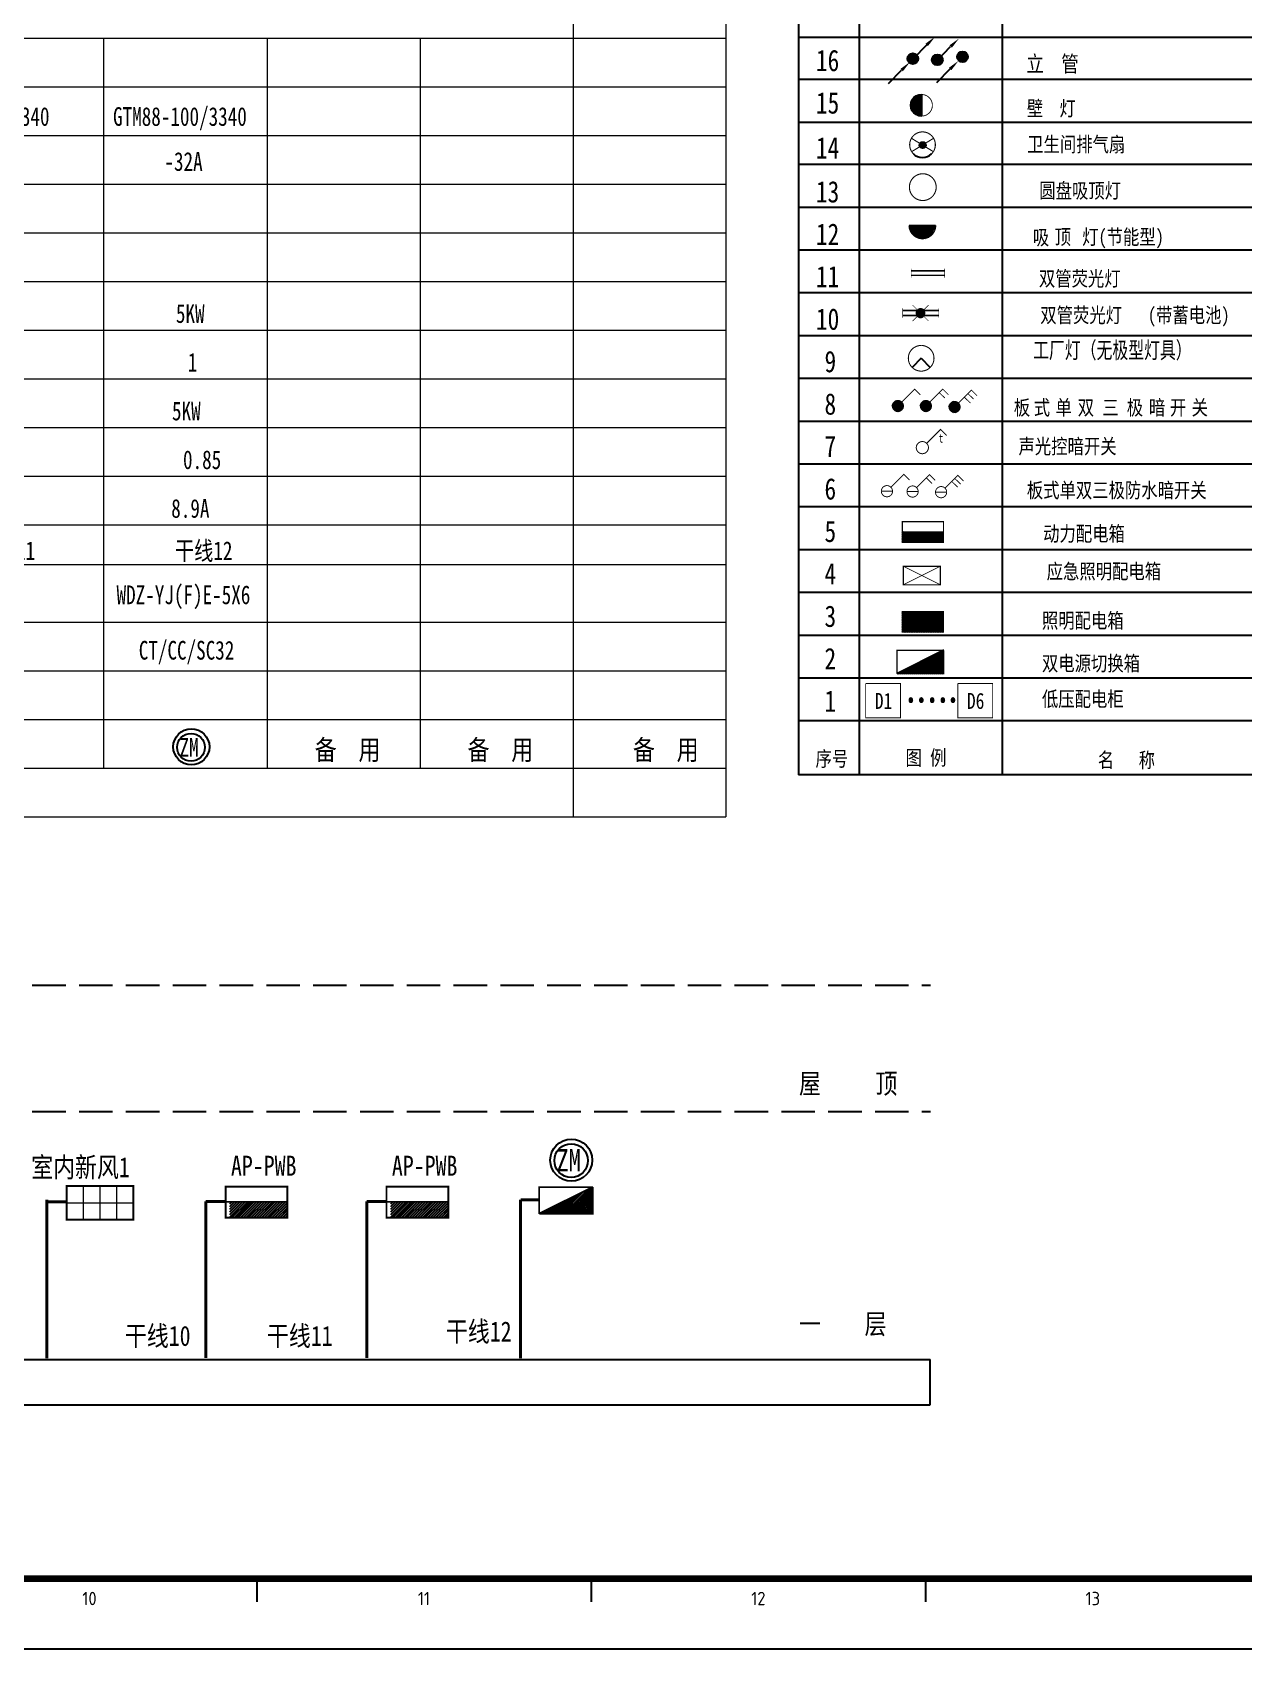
# Model space of a CAD drawing. Extents: x 815029915 to 815825525, y 579155098 to 579748855.
# Drawn here: x 815512822 to 815530932, y 579361391 to 579385559 of the extents above; entities that cross this region are included whole.
import ezdxf
from ezdxf.enums import TextEntityAlignment as Align

# ---------------------------------------------------------------- set-up
doc = ezdxf.new("R2010")
doc.units = 0
doc.header["$LTSCALE"] = 100
doc.header["$MEASUREMENT"] = 0
doc.linetypes.add('DASH', pattern=[0.35, 0.25, -0.1])
for name, color, linetype in [('ABDE_SYS', 3, 'Continuous'), ('E-TEXT-PLAN', 7, 'Continuous'), ('E-TEXT-PLAN-1', 4, 'Continuous'), ('E-TEXT-PLAN-4', 4, 'Continuous'), ('E-TEXT-PLAN-DER', 7, 'Continuous'), ('HZ', 7, 'Continuous'), ('LGT1', 4, 'Continuous'), ('SIG_TEXT', 7, 'Continuous'), ('TK', 7, 'Continuous'), ('wxf', 7, 'Continuous'), ('zm', 1, 'Continuous'), ('电-强电平面-线缆', 3, 'Continuous'), ('设备-照明', 3, 'Continuous'), ('设备-箱柜', 3, 'Continuous')]:
    doc.layers.add(name, color=color, linetype=linetype)
doc.styles.add('-华文细黑', font='', dxfattribs={"width": 0.8})
doc.styles.add('-宋体', font='', dxfattribs={"width": 0.8})
doc.styles.add('-黑体', font='', dxfattribs={"width": 0.8})
doc.styles.add('IDQSTYLE', font='txt.shx', dxfattribs={"width": 0.7, "bigfont": 'hztxt.shx'})
doc.styles.add('ISOCP', font='isocp.shx', dxfattribs={"bigfont": 'gbcbig.shx'})
doc.styles.add('黑体1', font='')
doc.styles.get('-华文细黑').set_extended_font_data('STXihei')
doc.styles.get('-宋体').set_extended_font_data('SimSun')
doc.styles.get('-黑体').set_extended_font_data('SimHei')
doc.styles.get('黑体1').set_extended_font_data('FangSong_GB2312')

# ---------------------------------------------------------------- blocks, each defined once
blk = doc.blocks.new('*X25')
at = {"color": 0, "linetype": 'Continuous'}
for p, q in [((232.27, 320.09), (237.18, 325)), ((232.27, 320.51), (236.75, 325)), ((232.27, 320.94), (236.33, 325)), ((232.27, 321.36), (235.9, 325)), ((232.27, 321.79), (235.48, 325)), ((232.27, 322.21), (235.06, 325)), ((232.27, 322.63), (234.63, 325)), ((232.27, 323.06), (234.21, 325)), ((232.27, 323.48), (233.78, 325)), ((232.27, 323.91), (233.36, 325)), ((232.27, 324.33), (232.93, 325)), ((232.27, 324.76), (232.51, 325)), ((232.6, 320), (237.6, 325)), ((233.02, 320), (238.02, 325)), ((233.45, 320), (238.45, 325)), ((233.87, 320), (238.87, 325)), ((234.3, 320), (239.3, 325)), ((234.72, 320), (239.72, 325)), ((235.15, 320), (240.15, 325)), ((235.57, 320), (240.57, 325)), ((235.99, 320), (240.99, 325)), ((236.42, 320), (241.42, 325)), ((236.84, 320), (241.84, 325)), ((237.27, 320), (242.27, 325)), ((237.69, 320), (242.27, 324.57)), ((238.12, 320), (242.27, 324.15)), ((238.54, 320), (242.27, 323.72)), ((238.96, 320), (242.27, 323.3)), ((239.39, 320), (242.27, 322.88)), ((239.81, 320), (242.27, 322.45)), ((240.24, 320), (242.27, 322.03)), ((240.66, 320), (242.27, 321.6)), ((241.09, 320), (242.27, 321.18)), ((241.51, 320), (242.27, 320.75)), ((241.93, 320), (242.27, 320.33))]:
    blk.add_line(p, q, dxfattribs=at)
blk = doc.blocks.new('HC000429')
at = {"color": 0, "linetype": 'Continuous', "const_width": 0.3}
blk.add_lwpolyline([(5, 2.5), (-5, 2.5), (-5, -2.5), (5, -2.5)], close=True, dxfattribs=at)
at = {"color": 0, "linetype": 'Continuous'}
blk.add_blockref('*X25', (-237.27, -322.5), dxfattribs=at)
at = {"color": 0, "style": 'IDQSTYLE', "width": 0.7}
blk.add_attdef('PSFHATT', (7, -2.5), '', height=2.5, dxfattribs=at)
blk = doc.blocks.new('*X23')
at = {"color": 0}
for p, q in [((208.75, 123.89), (209.07, 124.22)), ((208.82, 123.54), (209.5, 124.22)), ((208.93, 123.23), (209.92, 124.22)), ((209.07, 122.95), (210.35, 124.22)), ((209.24, 122.7), (210.77, 124.22)), ((209.44, 122.47), (211.19, 124.22)), ((209.67, 122.27), (211.62, 124.22)), ((209.91, 122.09), (212.04, 124.22)), ((210.19, 121.94), (212.47, 124.22)), ((210.5, 121.83), (212.89, 124.22)), ((210.84, 121.75), (213.32, 124.22)), ((211.24, 121.72), (213.73, 124.21)), ((211.71, 121.77), (213.68, 123.73)), ((212.36, 121.99), (213.45, 123.09))]:
    blk.add_line(p, q, dxfattribs=at)
blk = doc.blocks.new('HC000090')
at = {"color": 0, "linetype": 'Continuous', "const_width": 0.2}
blk.add_lwpolyline([(-2.5, 0, 0.198912), (-1.77, -1.77, 0.198912), (0, -2.5, 0.198912), (1.77, -1.77, 0.198912), (2.5, 0, 0.198912)], format="xyb", dxfattribs=at)
at = {"color": 0, "const_width": 0.2}
blk.add_lwpolyline([(-2.5, 0), (2.5, 0)], dxfattribs=at)
at = {"color": 0}
blk.add_blockref('*X23', (-211.23, -124.22), dxfattribs=at)
at = {"layer": 'E-TEXT-PLAN-DER', "color": 0, "style": 'IDQSTYLE', "width": 0.7}
blk.add_attdef('PSFHATT', (4.5, -2.5), '', height=2.5, dxfattribs=at)
blk = doc.blocks.new('*X67')
at = {"color": 0, "linetype": 'Continuous'}
for p, q in [((192.59, 446.72), (193.93, 448.06)), ((192.65, 447.21), (193.44, 448)), ((192.67, 446.38), (194.27, 447.98)), ((192.81, 446.1), (194.55, 447.84)), ((193.01, 445.87), (194.78, 447.64)), ((193.27, 445.7), (194.95, 447.39)), ((193.58, 445.59), (195.06, 447.07)), ((193.98, 445.57), (195.08, 446.67))]:
    blk.add_line(p, q, dxfattribs=at)
blk = doc.blocks.new('1631D')
at = {"color": 4, "linetype": 'Continuous'}
blk.add_line((-5.98, -6.01), (-2.87, -2.84), dxfattribs=at)
blk.add_lwpolyline([(-2.87, -2.84, 0.8, 0, 0), (-0.92, -0.95, 0, 0, 0)], format="xyseb", dxfattribs=at)
blk.add_circle((0, 0), 1.25, dxfattribs=at)
blk.add_blockref('*X67', (-193.84, -446.81), dxfattribs=at)
blk = doc.blocks.new('*X69')
at = {"color": 0, "linetype": 'Continuous'}
for p, q in [((192.59, 446.72), (193.93, 448.06)), ((192.65, 447.21), (193.44, 448)), ((192.67, 446.38), (194.27, 447.98)), ((192.81, 446.1), (194.55, 447.84)), ((193.01, 445.87), (194.78, 447.64)), ((193.27, 445.7), (194.95, 447.39)), ((193.58, 445.59), (195.06, 447.07)), ((193.98, 445.57), (195.08, 446.67))]:
    blk.add_line(p, q, dxfattribs=at)
blk = doc.blocks.new('1631B')
at = {"color": 4, "linetype": 'Continuous'}
for p, q in [((0.13, 0.06), (3.24, 3.23)), ((-5.73, -5.84), (-2.62, -2.67))]:
    blk.add_line(p, q, dxfattribs=at)
for points in [[(3.24, 3.23, 0.8, 0, 0), (5.19, 5.12, 0, 0, 0)], [(-2.62, -2.67, 0.8, 0, 0), (-0.67, -0.78, 0, 0, 0)]]:
    blk.add_lwpolyline(points, format="xyseb", dxfattribs=at)
blk.add_circle((0, 0), 1.25, dxfattribs=at)
blk.add_blockref('*X69', (-193.84, -446.81), dxfattribs=at)
blk = doc.blocks.new('*X71')
at = {"color": 0, "linetype": 'Continuous'}
for p, q in [((192.59, 446.72), (193.87, 448.01)), ((192.65, 446.36), (194.23, 447.94)), ((192.69, 447.24), (193.35, 447.91)), ((192.79, 446.07), (194.52, 447.8)), ((192.98, 445.84), (194.75, 447.61)), ((193.23, 445.66), (194.93, 447.37)), ((193.53, 445.54), (195.05, 447.06)), ((193.92, 445.51), (195.08, 446.67)), ((194.61, 445.77), (194.82, 445.99))]:
    blk.add_line(p, q, dxfattribs=at)
blk = doc.blocks.new('1628')
at = {"color": 4, "linetype": 'Continuous'}
blk.add_line((0, -0.06), (3.11, 3.12), dxfattribs=at)
blk.add_lwpolyline([(3.11, 3.12, 0.8, 0, 0), (5.06, 5, 0, 0, 0)], format="xyseb", dxfattribs=at)
blk.add_circle((0, 0), 1.25, dxfattribs=at)
blk.add_blockref('*X71', (-193.84, -446.76), dxfattribs=at)
blk = doc.blocks.new('HC000430')
at = {"color": 0, "linetype": 'Continuous', "const_width": 0.3}
blk.add_lwpolyline([(5, 2.5), (-5, 2.5), (-5, -2.5), (5, -2.5)], close=True, dxfattribs=at)
at = {"color": 0, "linetype": 'Continuous', "const_width": 0.2}
for points in [[(5, 2.5), (-5, -2.5)], [(-5, 2.5), (5, -2.5)]]:
    blk.add_lwpolyline(points, dxfattribs=at)
at = {"color": 0, "style": 'IDQSTYLE', "width": 0.7}
blk.add_attdef('PSFHATT', (7, -2.5), '', height=2.5, dxfattribs=at)
blk = doc.blocks.new('*X34')
at = {"color": 0, "linetype": 'Continuous'}
for p, q in [((292.89, 135.63), (293.52, 136.26)), ((292.95, 135.41), (293.73, 136.19)), ((293, 136.02), (293.13, 136.15)), ((293.08, 135.25), (293.89, 136.07)), ((293.25, 135.14), (294, 135.89)), ((293.49, 135.1), (294.04, 135.65))]:
    blk.add_line(p, q, dxfattribs=at)
blk = doc.blocks.new('HC000703')
at = {"color": 0, "linetype": 'Continuous', "const_width": 0.2}
blk.add_lwpolyline([(-2.4, 0.06, 1), (2.4, 0.06, 1)], format="xyb", close=True, dxfattribs=at)
for points in [[(-2.07, 1.27), (2.02, -1.23)], [(2.07, 1.27), (-2.02, -1.23)]]:
    blk.add_lwpolyline(points, dxfattribs=at)
at = {"color": 0, "linetype": 'Continuous'}
blk.add_circle((0.02, -0.01), 0.58, dxfattribs=at)
blk.add_arc((0, 0.06), 2.4, 224.6186, 315.1352, dxfattribs=at)
blk.add_blockref('*X34', (-293.44, -135.69), dxfattribs=at)
at = {"layer": 'E-TEXT-PLAN-DER', "color": 0, "style": 'IDQSTYLE', "width": 0.7}
blk.add_attdef('PSFHATT', (4.4, -2.34), '', height=2.5, dxfattribs=at)
blk = doc.blocks.new('HC000117')
at = {"color": 0, "linetype": 'Continuous', "const_width": 0.2}
blk.add_lwpolyline([(0.88, 2.13), (3.75, 5), (5, 3.75)], dxfattribs=at)
blk.add_lwpolyline([(0.88, 0.37, 0.198912), (1.25, 1.25, 0.198912), (0.88, 2.13, 0.198912), (0, 2.5, 0.198912), (-0.88, 2.13, 0.198912), (-1.25, 1.25, 0.198912), (-0.88, 0.37, 0.198912), (0, 0, 0.198912)], format="xyb", close=True, dxfattribs=at)
at = {"color": 0, "style": 'IDQSTYLE', "width": 0.7}
blk.add_attdef('T', (3.4, 2.26), '', height=1.85, dxfattribs=at)
at = {"layer": 'E-TEXT-PLAN-DER', "color": 0, "style": 'IDQSTYLE', "width": 0.7}
blk.add_attdef('PSFHATT', (7, 0), '', height=1.85, dxfattribs=at)
blk = doc.blocks.new('*X19')
at = {"color": 0, "linetype": 'Continuous'}
for p, q in [((262, 135.85), (263.24, 137.09)), ((262.02, 135.59), (263.5, 137.07)), ((262.05, 136.18), (262.91, 137.04)), ((262.09, 135.37), (263.71, 137)), ((262.18, 135.19), (263.9, 136.91)), ((262.3, 135.02), (264.07, 136.79)), ((262.44, 134.88), (264.21, 136.64)), ((262.61, 134.77), (264.32, 136.48)), ((262.8, 134.67), (264.42, 136.29)), ((263.02, 134.61), (264.48, 136.07)), ((263.28, 134.59), (264.5, 135.8)), ((263.62, 134.65), (264.44, 135.46))]:
    blk.add_line(p, q, dxfattribs=at)
blk = doc.blocks.new('HC000097')
at = {"color": 0, "linetype": 'Continuous', "const_width": 0.2}
blk.add_lwpolyline([(0.88, 2.13), (3.75, 5), (5, 3.75)], dxfattribs=at)
blk.add_lwpolyline([(0.88, 0.37, 0.198912), (1.25, 1.25, 0.198912), (0.88, 2.13, 0.198912), (0, 2.5, 0.198912), (-0.88, 2.13, 0.198912), (-1.25, 1.25, 0.198912), (-0.88, 0.37, 0.198912), (0, 0, 0.198912)], format="xyb", close=True, dxfattribs=at)
at = {"color": 0, "linetype": 'Continuous'}
blk.add_blockref('*X19', (-263.25, -134.59), dxfattribs=at)
at = {"layer": 'E-TEXT-PLAN-DER', "color": 0, "style": 'IDQSTYLE', "width": 0.7}
blk.add_attdef('PSFHATT', (7, 0), '', height=2.5, dxfattribs=at)
blk = doc.blocks.new('*X45')
at = {"color": 0, "linetype": 'Continuous'}
for p, q in [((262, 135.85), (263.24, 137.09)), ((262.02, 135.59), (263.5, 137.07)), ((262.05, 136.18), (262.91, 137.04)), ((262.09, 135.37), (263.71, 137)), ((262.18, 135.19), (263.9, 136.91)), ((262.3, 135.02), (264.07, 136.79)), ((262.44, 134.88), (264.21, 136.64)), ((262.61, 134.77), (264.32, 136.48)), ((262.8, 134.67), (264.42, 136.29)), ((263.02, 134.61), (264.48, 136.07)), ((263.28, 134.59), (264.5, 135.8)), ((263.62, 134.65), (264.44, 135.46))]:
    blk.add_line(p, q, dxfattribs=at)
blk = doc.blocks.new('HC000107')
at = {"color": 0, "linetype": 'Continuous', "const_width": 0.2}
for points in [[(0.88, 2.13), (3.75, 5), (5, 3.75)], [(2.9, 4.28), (4.19, 3.02)]]:
    blk.add_lwpolyline(points, dxfattribs=at)
blk.add_lwpolyline([(0.88, 0.37, 0.198912), (1.25, 1.25, 0.198912), (0.88, 2.13, 0.198912), (0, 2.5, 0.198912), (-0.88, 2.13, 0.198912), (-1.25, 1.25, 0.198912), (-0.88, 0.37, 0.198912), (0, 0, 0.198912)], format="xyb", close=True, dxfattribs=at)
at = {"color": 0, "linetype": 'Continuous'}
blk.add_blockref('*X45', (-263.25, -134.59), dxfattribs=at)
at = {"layer": 'E-TEXT-PLAN-DER', "color": 0, "style": 'IDQSTYLE', "width": 0.7}
blk.add_attdef('PSFHATT', (7, 0), '', height=2.5, dxfattribs=at)
blk = doc.blocks.new('*X17')
at = {"color": 0, "linetype": 'Continuous'}
for p, q in [((262, 135.85), (263.24, 137.09)), ((262.02, 135.59), (263.5, 137.07)), ((262.05, 136.18), (262.91, 137.04)), ((262.09, 135.37), (263.71, 137)), ((262.18, 135.19), (263.9, 136.91)), ((262.3, 135.02), (264.07, 136.79)), ((262.44, 134.88), (264.21, 136.64)), ((262.61, 134.77), (264.32, 136.48)), ((262.8, 134.67), (264.42, 136.29)), ((263.02, 134.61), (264.48, 136.07)), ((263.28, 134.59), (264.5, 135.8)), ((263.62, 134.65), (264.44, 135.46))]:
    blk.add_line(p, q, dxfattribs=at)
blk = doc.blocks.new('HC000111')
at = {"color": 0, "linetype": 'Continuous', "const_width": 0.2}
for points in [[(0.88, 2.13), (3.75, 5), (5, 3.75)], [(2.9, 4.28), (4.19, 3.02)], [(2.22, 3.39), (3.51, 2.13)]]:
    blk.add_lwpolyline(points, dxfattribs=at)
blk.add_lwpolyline([(0.88, 0.37, 0.198912), (1.25, 1.25, 0.198912), (0.88, 2.13, 0.198912), (0, 2.5, 0.198912), (-0.88, 2.13, 0.198912), (-1.25, 1.25, 0.198912), (-0.88, 0.37, 0.198912), (0, 0, 0.198912)], format="xyb", close=True, dxfattribs=at)
at = {"color": 0, "linetype": 'Continuous'}
blk.add_blockref('*X17', (-263.25, -134.59), dxfattribs=at)
at = {"layer": 'E-TEXT-PLAN-DER', "color": 0, "style": 'IDQSTYLE', "width": 0.7}
blk.add_attdef('PSFHATT', (7, 0), '', height=2.5, dxfattribs=at)
blk = doc.blocks.new('HC000096')
at = {"color": 0, "linetype": 'Continuous', "const_width": 0.2}
for points in [[(0.88, 2.13), (3.75, 5), (5, 3.75)], [(-1.25, 1.25), (1.15, 1.25)]]:
    blk.add_lwpolyline(points, dxfattribs=at)
blk.add_lwpolyline([(0, 0, 0.198912), (0.88, 0.37, 0.198912), (1.25, 1.25, 0.198912), (0.88, 2.13, 0.198912), (0, 2.5, 0.198912), (-0.88, 2.13, 0.198912), (-1.25, 1.25, 0.198912), (-0.88, 0.37, 0.198912)], format="xyb", close=True, dxfattribs=at)
at = {"layer": 'E-TEXT-PLAN-DER', "color": 0, "style": 'IDQSTYLE', "width": 0.7}
blk.add_attdef('PSFHATT', (7, 0), '', height=2.5, dxfattribs=at)
blk = doc.blocks.new('HC000108')
at = {"color": 0, "linetype": 'Continuous', "const_width": 0.2}
for points in [[(0.88, 2.13), (3.75, 5), (5, 3.75)], [(3.05, 4.29), (4.35, 3.04)], [(-1.25, 1.25), (1.15, 1.25)]]:
    blk.add_lwpolyline(points, dxfattribs=at)
blk.add_lwpolyline([(0.88, 0.37, 0.198912), (1.25, 1.25, 0.198912), (0.88, 2.13, 0.198912), (0, 2.5, 0.198912), (-0.88, 2.13, 0.198912), (-1.25, 1.25, 0.198912), (-0.88, 0.37, 0.198912), (0, 0, 0.198912)], format="xyb", close=True, dxfattribs=at)
at = {"layer": 'E-TEXT-PLAN-DER', "color": 0, "style": 'IDQSTYLE', "width": 0.7}
blk.add_attdef('PSFHATT', (7, 0), '', height=2.5, dxfattribs=at)
blk = doc.blocks.new('HC000112')
at = {"color": 0, "linetype": 'Continuous', "const_width": 0.2}
for points in [[(0.88, 2.13), (3.75, 5), (5, 3.75)], [(2.38, 3.63), (3.67, 2.37)], [(3.05, 4.29), (4.35, 3.04)], [(-1.25, 1.25), (1.15, 1.25)]]:
    blk.add_lwpolyline(points, dxfattribs=at)
blk.add_lwpolyline([(0, 0, 0.198912), (0.88, 0.37, 0.198912), (1.25, 1.25, 0.198912), (0.88, 2.13, 0.198912), (0, 2.5, 0.198912), (-0.88, 2.13, 0.198912), (-1.25, 1.25, 0.198912), (-0.88, 0.37, 0.198912)], format="xyb", close=True, dxfattribs=at)
at = {"layer": 'E-TEXT-PLAN-DER', "color": 0, "style": 'IDQSTYLE', "width": 0.7}
blk.add_attdef('PSFHATT', (7, 0), '', height=2.5, dxfattribs=at)
blk = doc.blocks.new('HC000056')
at = {"color": 0, "linetype": 'Continuous', "const_width": 0.2}
blk.add_lwpolyline([(1.77, -1.77, 0.198912), (2.5, 0, 0.198912), (1.77, 1.77, 0.198912), (0, 2.5, 0.198912), (-1.77, 1.77, 0.198912), (-2.5, 0, 0.198912), (-1.77, -1.77, 0.198912), (0, -2.5, 0.198912)], format="xyb", close=True, dxfattribs=at)
at = {"layer": 'E-TEXT-PLAN-DER', "color": 0, "style": 'IDQSTYLE', "width": 0.7}
blk.add_attdef('PSFHATT', (4.5, -2.5), '', height=2.5, dxfattribs=at)
blk = doc.blocks.new('*X28')
at = {"color": 0}
for p, q in [((159.82, 124.18), (160.08, 124.44)), ((159.88, 123.82), (160.5, 124.44)), ((159.99, 123.5), (160.92, 124.44)), ((160.12, 123.21), (161.35, 124.44)), ((160.29, 122.95), (161.77, 124.44)), ((160.48, 122.72), (162.2, 124.44)), ((160.7, 122.52), (162.62, 124.44)), ((160.94, 122.34), (163.05, 124.44)), ((161.21, 122.18), (163.47, 124.44)), ((161.52, 122.06), (163.89, 124.44)), ((161.85, 121.97), (164.32, 124.44)), ((162.24, 121.93), (164.74, 124.44)), ((162.69, 121.96), (164.78, 124.05)), ((163.28, 122.13), (164.61, 123.45))]:
    blk.add_line(p, q, dxfattribs=at)
blk = doc.blocks.new('HC000074')
at = {"color": 0}
for p, q in [((-2.5, 2.51), (2.5, 2.51)), ((2.44, 2.51), (-2.5, 2.51))]:
    blk.add_line(p, q, dxfattribs=at)
at = {"color": 0, "linetype": 'Continuous', "const_width": 0.2}
blk.add_lwpolyline([(-2.5, 2.5, 0.198912), (-1.77, 0.73, 0.198912), (0, 0, 0.198912), (1.77, 0.73, 0.198912), (2.5, 2.5, 0.198912), (1.77, 4.27, 0.198912), (0, 5, 0.198912), (-1.77, 4.27, 0.198912)], format="xyb", close=True, dxfattribs=at)
at = {"color": 0}
blk.add_arc((0, 2.5), 2.5, 179.8387, 0.1613, dxfattribs=at)
blk.add_blockref('*X28', (-162.31, -121.93), dxfattribs=at)
at = {"layer": 'E-TEXT-PLAN-DER', "color": 0, "style": 'IDQSTYLE', "width": 0.7}
blk.add_attdef('PSFHATT', (4.5, 0), '', height=2.5, dxfattribs=at)
blk = doc.blocks.new('HC000067')
at = {"color": 0, "linetype": 'Continuous'}
for points, const_width in [([(6.25, 0.83), (-6.25, 0.83)], 0.6), ([(-6.25, 1.65), (-6.25, -1.65)], 0.2), ([(6.25, 1.65), (6.25, -1.65)], 0.2), ([(6.25, -0.83), (-6.25, -0.83)], 0.6)]:
    blk.add_lwpolyline(points, dxfattribs=dict(at, const_width=const_width))
at = {"layer": 'E-TEXT-PLAN-DER', "color": 0, "style": 'IDQSTYLE', "width": 0.7}
blk.add_attdef('PSFHATT', (8.25, -1.65), '', height=2.5, dxfattribs=at)
blk = doc.blocks.new('*X48')
at = {"color": 0, "linetype": 'Continuous'}
for p, q in [((235.57, 320), (238.88, 323.3)), ((235.99, 320), (239.72, 323.73)), ((236.42, 320), (240.57, 324.15)), ((236.84, 320), (241.42, 324.58)), ((237.27, 320), (242.27, 325)), ((237.69, 320), (242.27, 324.57)), ((238.12, 320), (242.27, 324.15)), ((238.54, 320), (242.27, 323.72)), ((238.96, 320), (242.27, 323.3)), ((232.6, 320), (232.94, 320.33)), ((233.02, 320), (233.78, 320.76)), ((233.45, 320), (234.63, 321.18)), ((233.87, 320), (235.48, 321.61)), ((234.3, 320), (236.33, 322.03)), ((234.72, 320), (237.18, 322.46)), ((235.15, 320), (238.03, 322.88)), ((239.39, 320), (242.27, 322.88)), ((239.81, 320), (242.27, 322.45)), ((240.24, 320), (242.27, 322.03)), ((240.66, 320), (242.27, 321.6)), ((241.09, 320), (242.27, 321.18)), ((241.51, 320), (242.27, 320.75)), ((241.93, 320), (242.27, 320.33))]:
    blk.add_line(p, q, dxfattribs=at)
blk = doc.blocks.new('HC000431')
at = {"color": 0, "linetype": 'Continuous'}
blk.add_line((5, 2.5), (-5, -2.5), dxfattribs=at)
at = {"color": 0, "linetype": 'Continuous', "const_width": 0.3}
for points in [[(5, 2.5), (-5, 2.5), (-5, -2.5)], [(-5, -2.5), (5, -2.5), (5, 2.5)]]:
    blk.add_lwpolyline(points, dxfattribs=at)
at = {"color": 0, "linetype": 'Continuous'}
blk.add_blockref('*X48', (-237.27, -322.5), dxfattribs=at)
at = {"color": 0, "style": 'IDQSTYLE', "width": 0.7}
blk.add_attdef('PSFHATT', (7, -2.5), '', height=2.5, dxfattribs=at)
blk = doc.blocks.new('*X30')
at = {"color": 0, "linetype": 'Continuous'}
for p, q in [((279.61, 223.04), (280.95, 224.38)), ((279.62, 223.34), (280.65, 224.37)), ((279.65, 222.8), (281.19, 224.34)), ((279.73, 222.59), (281.39, 224.26)), ((279.79, 223.79), (280.2, 224.2)), ((279.83, 222.42), (281.57, 224.16)), ((279.96, 222.26), (281.73, 224.03)), ((280.11, 222.13), (281.86, 223.88)), ((280.29, 222.02), (281.97, 223.7)), ((280.49, 221.94), (282.05, 223.5)), ((280.72, 221.89), (282.1, 223.27)), ((281.01, 221.89), (282.1, 222.98)), ((281.41, 222.01), (281.98, 222.58))]:
    blk.add_line(p, q, dxfattribs=at)
blk = doc.blocks.new('HC000071')
at = {"color": 0, "linetype": 'Continuous', "const_width": 0.2}
for points in [[(-2.5, 2.5), (-0.88, 0.88)], [(2.5, 2.5), (0.88, 0.88)], [(-0.88, -0.88), (-2.5, -2.5)], [(0.88, -0.88), (2.5, -2.5)]]:
    blk.add_lwpolyline(points, dxfattribs=at)
at = {"color": 0, "linetype": 'Continuous'}
for start, end in [(135, 180), (180, 225), (90, 135), (45, 90), (0, 45), (315, 0), (225, 270), (270, 315)]:
    blk.add_arc((0, 0), 1.25, start, end, dxfattribs=at)
blk.add_blockref('*X30', (-280.86, -223.13), dxfattribs=at)
at = {"color": 0, "style": 'IDQSTYLE', "width": 0.7}
blk.add_attdef('PSFHATT', (4.5, -2.5), '', height=2.5, dxfattribs=at)
blk = doc.blocks.new('HC000088')
at = {"color": 0}
for q in [(-1.72, -1.82), (1.72, -1.82)]:
    blk.add_line((0, 0), q, dxfattribs=at)
at = {"color": 0, "linetype": 'Continuous', "const_width": 0.2}
blk.add_lwpolyline([(2.5, 0, 0.198912), (1.77, 1.77, 0.198912), (0, 2.5, 0.198912), (-1.77, 1.77, 0.198912), (-2.5, 0, 0.198912), (-1.77, -1.77, 0.198912), (0, -2.5, 0.198912), (1.77, -1.77, 0.198912)], format="xyb", close=True, dxfattribs=at)
at = {"layer": 'E-TEXT-PLAN-DER', "color": 0, "style": 'IDQSTYLE', "width": 0.7}
blk.add_attdef('PSFHATT', (4.5, -2.5), '', height=2.5, dxfattribs=at)
blk = doc.blocks.new('HC000433')
at = {"color": 0, "linetype": 'Continuous', "const_width": 0.3}
blk.add_lwpolyline([(5, 2.5), (-5, 2.5), (-5, -2.5), (5, -2.5)], close=True, dxfattribs=at)
at = {"color": 0, "linetype": 'Continuous', "const_width": 0.2}
for points in [[(-2.5, 2.5), (-2.5, -2.5)], [(0, 2.5), (0, -2.5)], [(2.5, 2.5), (2.5, -2.5)], [(-5, 0), (5, 0)]]:
    blk.add_lwpolyline(points, dxfattribs=at)
at = {"color": 0, "style": 'IDQSTYLE', "width": 0.7}
blk.add_attdef('PSFHATT', (7, -2.5), '', height=2.5, dxfattribs=at)
blk = doc.blocks.new('l')
at = {"layer": 'TK'}
blk.add_lwpolyline([(815463677, 579451444), (815463677, 579409444), (815547777, 579409444), (815547777, 579451444)], close=True, dxfattribs=at)

msp = doc.modelspace()

# ---------------------------------------------------------------- linework, layer by layer
at = {"color": 0, "linetype": 'Continuous'}
for p, q in [((815525829.2, 579377939.9), (815525981.5, 579378092.3)), ((815525829.2, 579377966.1), (815525955.4, 579378092.3)), ((815525829.2, 579377992.2), (815525929.3, 579378092.3)), ((815525829.2, 579378018.3), (815525903.1, 579378092.3)), ((815525829.2, 579378044.5), (815525877, 579378092.3)), ((815525829.2, 579378070.6), (815525850.9, 579378092.3)), ((815525849.8, 579377934.4), (815526007.7, 579378092.3)), ((815525876, 579377934.4), (815526033.8, 579378092.3)), ((815525902.1, 579377934.4), (815526059.9, 579378092.3)), ((815525928.2, 579377934.4), (815526086.1, 579378092.3)), ((815525954.4, 579377934.4), (815526112.2, 579378092.3)), ((815525980.5, 579377934.4), (815526138.3, 579378092.3)), ((815526006.6, 579377934.4), (815526164.5, 579378092.3)), ((815526032.8, 579377934.4), (815526190.6, 579378092.3)), ((815526058.9, 579377934.4), (815526216.7, 579378092.3)), ((815526085, 579377934.4), (815526242.9, 579378092.3)), ((815526111.2, 579377934.4), (815526269, 579378092.3)), ((815526137.3, 579377934.4), (815526295.1, 579378092.3)), ((815526163.4, 579377934.4), (815526321.3, 579378092.3)), ((815526189.6, 579377934.4), (815526347.4, 579378092.3)), ((815526215.7, 579377934.4), (815526373.6, 579378092.3)), ((815526241.8, 579377934.4), (815526399.7, 579378092.3)), ((815526268, 579377934.4), (815526425.8, 579378092.3)), ((815526294.1, 579377934.4), (815526445.2, 579378085.5)), ((815526320.2, 579377934.4), (815526445.2, 579378059.4)), ((815526346.4, 579377934.4), (815526445.2, 579378033.2)), ((815526372.5, 579377934.4), (815526445.2, 579378007.1)), ((815526398.7, 579377934.4), (815526445.2, 579377981)), ((815526424.8, 579377934.4), (815526445.2, 579377954.8)), ((815515774.7, 579367844.5), (815516003.2, 579368073)), ((815515774.7, 579367883.7), (815515964, 579368073)), ((815515774.7, 579367922.9), (815515924.8, 579368073)), ((815515774.7, 579367962.1), (815515885.6, 579368073)), ((815515774.7, 579368001.3), (815515846.4, 579368073)), ((815515774.7, 579368040.5), (815515807.2, 579368073)), ((815515805.6, 579367836.3), (815516042.4, 579368073)), ((815515844.8, 579367836.3), (815516081.6, 579368073)), ((815515860.5, 579367836.3), (815516097.3, 579368073)), ((815515884, 579367836.3), (815516120.8, 579368073)), ((815515899.7, 579367836.3), (815516136.5, 579368073)), ((815515938.9, 579367836.3), (815516175.7, 579368073)), ((815515978.1, 579367836.3), (815516214.9, 579368073)), ((815516017.3, 579367836.3), (815516254.1, 579368073)), ((815516056.5, 579367836.3), (815516293.3, 579368073)), ((815516095.7, 579367836.3), (815516332.5, 579368073)), ((815516134.9, 579367836.3), (815516371.7, 579368073)), ((815516174.1, 579367836.3), (815516410.9, 579368073)), ((815516213.3, 579367836.3), (815516450.1, 579368073)), ((815516252.5, 579367836.3), (815516489.3, 579368073)), ((815516291.7, 579367836.3), (815516528.5, 579368073)), ((815516330.9, 579367836.3), (815516567.7, 579368073)), ((815516370.1, 579367836.3), (815516606.9, 579368073)), ((815516409.3, 579367836.3), (815516635.9, 579368062.9)), ((815518180.7, 579367844.5), (815518409.3, 579368073)), ((815518180.7, 579367883.7), (815518370.1, 579368073)), ((815518180.7, 579367922.9), (815518330.9, 579368073)), ((815518180.7, 579367962.1), (815518291.7, 579368073)), ((815518180.7, 579368001.3), (815518252.5, 579368073)), ((815518180.7, 579368040.5), (815518213.3, 579368073)), ((815518211.7, 579367836.3), (815518448.5, 579368073)), ((815518250.9, 579367836.3), (815518487.7, 579368073)), ((815518266.6, 579367836.3), (815518503.3, 579368073)), ((815518290.1, 579367836.3), (815518526.9, 579368073)), ((815518305.8, 579367836.3), (815518542.6, 579368073)), ((815518345, 579367836.3), (815518581.8, 579368073)), ((815518384.2, 579367836.3), (815518621, 579368073)), ((815518423.4, 579367836.3), (815518660.2, 579368073)), ((815518462.6, 579367836.3), (815518699.4, 579368073)), ((815518501.8, 579367836.3), (815518738.6, 579368073)), ((815518541, 579367836.3), (815518777.8, 579368073)), ((815518580.2, 579367836.3), (815518817, 579368073)), ((815518619.4, 579367836.3), (815518856.2, 579368073)), ((815518658.6, 579367836.3), (815518895.4, 579368073)), ((815518697.8, 579367836.3), (815518934.6, 579368073)), ((815518737, 579367836.3), (815518973.8, 579368073)), ((815518776.2, 579367836.3), (815519013, 579368073)), ((815518815.4, 579367836.3), (815519042, 579368062.9)), ((815516448.5, 579367836.3), (815516635.9, 579368023.7)), ((815516487.8, 579367836.3), (815516635.9, 579367984.5)), ((815516527, 579367836.3), (815516635.9, 579367945.3)), ((815516566.2, 579367836.3), (815516635.9, 579367906.1)), ((815516605.4, 579367836.3), (815516635.9, 579367866.9)), ((815518854.6, 579367836.3), (815519042, 579368023.7)), ((815518893.8, 579367836.3), (815519042, 579367984.5)), ((815518933, 579367836.3), (815519042, 579367945.3)), ((815518972.2, 579367836.3), (815519042, 579367906.1)), ((815519011.4, 579367836.3), (815519042, 579367866.9))]:
    msp.add_line(p, q, dxfattribs=at)
msp.add_line((815539912.9, 579374458.7), (815524277.6, 579374458.7))
at = {"color": 4, "linetype": 'Continuous'}
for points, const_width in [([(815526445.2, 579378242.4), (815525829.2, 579378242.4), (815525829.2, 579377934.4), (815526445.2, 579377934.4)], 18.5), ([(815516635.9, 579368298.3), (815515711.9, 579368298.3), (815515711.9, 579367836.3), (815516635.9, 579367836.3)], 27.7), ([(815519042, 579368298.3), (815518118, 579368298.3), (815518118, 579367836.3), (815519042, 579367836.3)], 27.7)]:
    msp.add_lwpolyline(points, close=True, dxfattribs=dict(at, const_width=const_width))
for points, const_width in [([(815525829.2, 579378092.3), (815526445.2, 579378092.3)], 16), ([(815515711.9, 579368073), (815516635.9, 579368073)], 24), ([(815518118, 579368073), (815519042, 579368073)], 24)]:
    msp.add_lwpolyline(points, dxfattribs=dict(const_width=const_width))
at = {"layer": 'HZ', "color": 7}
for p, q in [((815524279.4, 579395101.4), (815524279.4, 579374458.7)), ((815525191.1, 579374472.1), (815525191.1, 579395101.4)), ((815527321.8, 579395101.4), (815527321.8, 579374472.1)), ((815524279.4, 579385485.9), (815539914.7, 579385485.9)), ((815524279.4, 579384858.3), (815539914.7, 579384858.3)), ((815524279.4, 579384214.6), (815539914.7, 579384214.6)), ((815524279.4, 579383587), (815539914.7, 579383587)), ((815524279.4, 579382947), (815539914.7, 579382947)), ((815524279.4, 579382307), (815539914.7, 579382307)), ((815524279.4, 579381667), (815539914.7, 579381667)), ((815524279.4, 579381027), (815539914.7, 579381027)), ((815524279.4, 579380387), (815539914.7, 579380387)), ((815524279.4, 579379747), (815539914.7, 579379747)), ((815524279.4, 579379107), (815539914.7, 579379107)), ((815524279.4, 579378467), (815539914.7, 579378467)), ((815524279.4, 579377827), (815539914.7, 579377827)), ((815524279.4, 579377187), (815539914.7, 579377187)), ((815524279.4, 579376547), (815539914.7, 579376547)), ((815524279.4, 579375907), (815539914.7, 579375907)), ((815524279.4, 579375267), (815539914.7, 579375267))]:
    msp.add_line(p, q, dxfattribs=at)
at = {"layer": 'SIG_TEXT', "color": 2, "lineweight": 5}
for p, q in [((815520905.8, 579395626.7), (815520905.8, 579373831.1)), ((815523191.6, 579395626.7), (815523191.6, 579373831.1)), ((815468730.2, 579385474.2), (815523191.6, 579385474.2)), ((815513884.8, 579385474.2), (815513884.8, 579374558.8)), ((815516334.4, 579385474.2), (815516334.4, 579374558.8)), ((815518620.1, 579385474.2), (815518620.1, 579374558.8)), ((815469236.1, 579384746.5), (815523191.6, 579384746.5)), ((815469236.1, 579384018.8), (815523191.6, 579384018.8)), ((815469236.1, 579383291.1), (815523191.6, 579383291.1)), ((815469236.1, 579382563.4), (815523191.6, 579382563.4)), ((815468730.2, 579381835.7), (815523191.6, 579381835.7)), ((815468730.2, 579381108), (815523191.6, 579381108)), ((815468730.2, 579380380.3), (815523191.6, 579380380.3)), ((815468730.2, 579379652.6), (815523191.6, 579379652.6)), ((815468730.2, 579378924.9), (815523191.6, 579378924.9)), ((815468730.2, 579378197.2), (815523191.6, 579378197.2)), ((815468730.2, 579377604.3), (815523191.6, 579377604.3)), ((815468730.2, 579376741.8), (815523191.6, 579376741.8)), ((815468730.2, 579376014.2), (815523191.6, 579376014.2)), ((815468730.2, 579375286.5), (815523191.6, 579375286.5)), ((815468730.2, 579374558.8), (815523191.6, 579374558.8)), ((815468730.2, 579373831.1), (815523191.6, 579373831.1))]:
    msp.add_line(p, q, dxfattribs=at)
at = {"layer": 'TK'}
for p, q in [((815516177.3, 579362482.2), (815516177.3, 579362090.9)), ((815521177.3, 579362482.2), (815521177.3, 579362090.9)), ((815526177.3, 579362482.2), (815526177.3, 579362090.9))]:
    msp.add_line(p, q, dxfattribs=at)
msp.add_lwpolyline([(815463677.3, 579403390.9), (815463677.3, 579361390.9), (815547777.3, 579361390.9), (815547777.3, 579403390.9)], close=True, dxfattribs=at)
at = {"layer": 'TK', "const_width": 100}
msp.add_lwpolyline([(815466177.3, 579362436.5), (815466177.3, 579402390.9), (815546777.3, 579402390.9), (815546777.3, 579362436.5)], close=True, dxfattribs=at)
at = {"layer": 'wxf', "color": 7, "linetype": 'DASH', "ltscale": 20}
for p, q in [((815489021.6, 579371311.3, 140.7), (815526251.7, 579371310.6, 140.7)), ((815489021.6, 579369424.5, 140.7), (815526251.7, 579369423.7, 140.7))]:
    msp.add_line(p, q, dxfattribs=at)
at = {"layer": 'wxf', "color": 7}
for p, q in [((815488504.7, 579365713.2, 140.7), (815526244.8, 579365713.2, 140.7)), ((815488504.7, 579365713.2, 140.7), (815526221.6, 579365713.2, 140.7)), ((815526244.8, 579365036.5, 140.7), (815526244.8, 579365713.2, 140.7)), ((815488504.7, 579365036.5, 140.7), (815526221.6, 579365036.5, 140.7)), ((815488504.7, 579365036.5, 140.7), (815526244.8, 579365036.5, 140.7))]:
    msp.add_line(p, q, dxfattribs=at)
at = {"layer": 'zm', "color": 1}
for points, const_width in [([(815525282.2, 579375821.3), (815525802.7, 579375821.3), (815525802.7, 579375309.1), (815525282.7, 579375309.1)], 12.8), ([(815526659, 579375821.3), (815527179.5, 579375821.3), (815527179.5, 579375309.1), (815526659.5, 579375309.1)], 12.8), ([(815520392.7, 579368103.1), (815520374.9, 579368120.8)], 4)]:
    msp.add_lwpolyline(points, dxfattribs=dict(at, const_width=const_width))
at = {"layer": 'zm', "const_width": 12.8}
for points in [[(815525282.2, 579375821.3), (815525282.2, 579375303.9)], [(815526659, 579375821.3), (815526659, 579375303.9)]]:
    msp.add_lwpolyline(points, dxfattribs=at)
at = {"layer": 'zm', "color": 1}
for centre, radius in [((815515199.7, 579374876.2), 270.3), ((815515195.2, 579374868.2), 206.7)]:
    msp.add_circle(centre, radius, dxfattribs=at)
at = {"layer": 'zm', "color": 1, "ltscale": 10}
for centre, radius in [((815520879.9, 579368696.1), 314.1), ((815520877.9, 579368689), 251.2)]:
    msp.add_circle(centre, radius, dxfattribs=at)
at = {"layer": '电-强电平面-线缆', "color": 1, "linetype": 'Continuous', "const_width": 45}
for points in [[(815513036.5, 579368073.1), (815513330.4, 579368073.1)], [(815513037.5, 579365734.1), (815513037.5, 579368103.1)], [(815515414.2, 579368078.6), (815515708.1, 579368078.6)], [(815515415.2, 579365739.5), (815515415.2, 579368078.6)], [(815517820.3, 579368078.6), (815518114.2, 579368078.6)], [(815517821.3, 579365739.5), (815517821.3, 579368078.6)], [(815520122.8, 579365734.1), (815520122.8, 579368103.1)], [(815520122.8, 579368103.1), (815520392.7, 579368103.1)]]:
    msp.add_lwpolyline(points, dxfattribs=at)

# ---------------------------------------------------------------- block references
at = {"layer": 'E-TEXT-PLAN', "color": 4}
for name, p, xscale, yscale, zscale in [('HC000097', (815525762.9, 579379888.3), 67.2, 67.2, 67.2), ('HC000107', (815526182.2, 579379888.3), 67.2, 67.2, 67.2), ('HC000111', (815526610.6, 579379873.8), 67.2, 67.2, 67.2), ('HC000096', (815525599.1, 579378613.9), 67.2, 67.2, 67.2), ('HC000108', (815525982.4, 579378609.1), 67.2, 67.2, 67.2), ('HC000112', (815526408.7, 579378599.5), 67.2, 67.2, 67.2), ('HC000431', (815526098, 579376144.3), 70, 70, 70)]:
    msp.add_blockref(name, p, dxfattribs=dict(at, xscale=xscale, yscale=yscale, zscale=zscale))
ref = msp.add_blockref('HC000117', (815526128.8, 579379258.5), dxfattribs=dict(at, xscale=72.8, yscale=72.8, zscale=72.8))
ref.add_attrib('T', 't', (815526376.1, 579379422.8), dxfattribs={"color": 0, "height": 134.5, "style": '黑体1', "width": 0.7})
at = {"layer": 'E-TEXT-PLAN-1', "xscale": 80, "yscale": 80, "zscale": 80}
msp.add_blockref('HC000090', (815526129.7, 579382673.2), dxfattribs=at)
at = {"layer": 'E-TEXT-PLAN-4', "color": 1, "xscale": 61.6, "yscale": 61.6, "zscale": 61.6}
msp.add_blockref('HC000429', (815526137.2, 579376745.3), dxfattribs=at)
at = {"layer": 'LGT1', "color": 1, "linetype": 'Continuous', "xscale": 64, "yscale": 64, "zscale": 64}
for name, p in [('1631B', (815525987, 579385165.5)), ('1628', (815526352.8, 579385147.4)), ('1631D', (815526728.2, 579385193.9))]:
    msp.add_blockref(name, p, dxfattribs=at)
at = {"layer": 'zm', "color": 1}
msp.add_blockref('l', (0, -48053.6), dxfattribs=at)
at = {"layer": 'zm', "color": 1, "xscale": -64.51200000140817, "yscale": 64.51200000140817, "zscale": 64.512, "rotation": 270}
msp.add_blockref('HC000074', (815525956, 579384468.4), dxfattribs=at)
at = {"layer": 'zm', "color": 3, "xscale": 80, "yscale": 80, "zscale": 80}
msp.add_blockref('HC000703', (815526131, 579383873.8), dxfattribs=at)
at = {"layer": 'zm', "xscale": -55.29600005149842, "yscale": 55.29599999189377, "zscale": 55.29599999778816, "rotation": 180}
msp.add_blockref('HC000430', (815526120.7, 579377436.8), dxfattribs=at)
at = {"layer": '设备-照明', "color": 142, "xscale": 80, "yscale": 80, "zscale": 80}
msp.add_blockref('HC000056', (815526135.3, 579383244.5), dxfattribs=at)
at = {"layer": '设备-照明', "color": 3}
for p, xscale, yscale, zscale in [((815526212.2, 579381958.6), 40, 40, 40), ((815526104.7, 579381362.6), 43.2, 43.2, 43.2)]:
    msp.add_blockref('HC000067', p, dxfattribs=dict(at, xscale=xscale, yscale=yscale, zscale=zscale))
at = {"layer": '设备-照明', "xscale": 48, "yscale": 48, "zscale": 48}
msp.add_blockref('HC000071', (815526101.5, 579381361.6), dxfattribs=at)
at = {"layer": '设备-照明', "color": 3, "linetype": 'ByBlock', "xscale": 76.80000000000001, "yscale": 76.80000000000001, "zscale": 76.80000000000001}
msp.add_blockref('HC000088', (815526110.9, 579380685.6), dxfattribs=at)
at = {"layer": '设备-箱柜'}
for name, p, xscale, yscale, zscale in [('HC000433', (815513833.9, 579368056.9), 100, 100, 100), ('HC000431', (815520800.6, 579368092.3), 80, 80, 80)]:
    msp.add_blockref(name, p, dxfattribs=dict(at, xscale=xscale, yscale=yscale, zscale=zscale))

# ---------------------------------------------------------------- texts
at = {"layer": 'ABDE_SYS', "linetype": 'Continuous', "style": '-宋体'}
for s, height, width, p in [('GTM88-100/3340 ', 280, 0.75, (815511079.6, 579384160.8)), ('GTM88-100/3340 ', 280, 0.75, (815514029.4, 579384160.8)), ('-32A', 280, 0.75, (815514797.4, 579383487.9)), ('5KW', 280, 0.75, (815514968.9, 579381214.6)), ('1', 280, 0.75, (815515147, 579380486.1)), ('5KW', 280, 0.75, (815514910.1, 579379757.5)), ('0.85', 280, 0.75, (815515075.1, 579379028.9)), ('8.9A', 280, 0.75, (815514899.4, 579378300.3)), ('干线11', 280, 0.75, (815512005.8, 579377668.1)), ('干线12', 280, 0.75, (815514955.6, 579377668.1)), ('  WDZ-YJ(F)E-5X6', 280, 0.75, (815513796, 579377008.8, 1681.3)), ('CT/CC/SC32', 280, 0.75, (815514413.8, 579376179.8)), ('ZM', 280, 0.75, (815515023.4, 579374727.4)), ('ZM', 332.6, 0.8, (815520660.5, 579368527.6))]:
    msp.add_text(s, height=height, dxfattribs=dict(at, width=width)).set_placement(p)
at = {"layer": 'HZ', "color": 7, "style": '-宋体', "width": 0.8}
for s, p in [('16', (815524538, 579384978.8)), ('15', (815524538, 579384344.1)), ('14', (815524538, 579383671.2)), ('13', (815524538, 579383015.7)), ('12', (815524538, 579382381)), ('11', (815524538, 579381746.4)), ('10', (815524538, 579381111.7)), ('9', (815524665.9, 579380477)), ('8', (815524665.9, 579379842.4)), ('7', (815524665.9, 579379207.7)), ('6', (815524665.9, 579378573)), ('5', (815524665.9, 579377938.4)), ('4', (815524665.9, 579377303.7)), ('3', (815524665.9, 579376669)), ('2', (815524665.9, 579376034.4)), ('1', (815524665.9, 579375399.7))]:
    msp.add_text(s, height=320, dxfattribs=at).set_placement(p)
at = {"layer": 'TK', "style": 'ISOCP'}
for s, p in [('10', (815513677.3, 579362140.9)), ('11', (815518677.3, 579362140.9)), ('12', (815523677.3, 579362140.9)), ('13', (815528677.3, 579362140.9))]:
    msp.add_text(s, height=200, dxfattribs=at).set_placement(p, align=Align.MIDDLE)
at = {"layer": 'wxf', "color": 7, "style": '-宋体'}
for s, height, width, p in [('立  管', 240, 0.8, (815527682.7, 579384968.7)), ('壁  灯', 224, 0.8, (815527690, 579384309.8)), ('卫生间排气扇', 224, 0.8, (815527695.8, 579383772.9, -950.4)), ('圆盘吸顶灯', 224, 0.8, (815527876.7, 579383079.9)), ('吸', 224, 0.8, (815527780.9, 579382382.4)), ('顶', 224, 0.8, (815528106.9, 579382388.1)), ('灯(节能型)', 224, 0.8, (815528517.5, 579382388.1)), ('双管荧光灯', 224, 0.8, (815527870.8, 579381765.8)), ('双管荧光灯', 224, 0.8, (815527891.8, 579381218.7)), ('(带蓄电池)', 224, 0.8, (815529500.4, 579381218.7)), ('工厂灯（无极型灯具）', 248.33, 0.7, (815527784.4, 579380684)), ('板', 224, 0.8, (815527495.7, 579379836.9)), ('式', 224, 0.8, (815527793.6, 579379836.9)), ('单', 224, 0.8, (815528118.6, 579379836.9)), ('双 三 极', 224, 0.8, (815528451.7, 579379836.9)), ('暗', 224, 0.8, (815529515.5, 579379836.9)), ('开', 224, 0.8, (815529830.5, 579379836.9)), ('关', 224, 0.8, (815530154.5, 579379836.9)), ('声光控暗开关', 224, 0.8, (815527566, 579379257)), ('板式单双三极防水暗开关', 224, 0.8, (815527690.6, 579378600.6)), ('动力配电箱', 224, 0.8, (815527934.2, 579377950.5)), ('应急照明配电箱', 224, 0.8, (815527987, 579377387.4)), ('照明配电箱', 224, 0.8, (815527916.2, 579376651.4)), ('双电源切换箱', 224, 0.8, (815527916.2, 579376011.4)), ('低压配电柜', 224, 0.8, (815527916.2, 579375479.4)), ('序号', 224, 0.8, (815524532, 579374585)), ('图 例', 224, 0.8, (815525877.8, 579374600.7)), ('名   称', 224, 0.8, (815528752.3, 579374566))]:
    msp.add_text(s, height=height, dxfattribs=dict(at, width=width)).set_placement(p)
at = {"layer": 'zm', "color": 1, "width": 0.8}
for s, height, style, p in [('D1', 240, '-黑体', (815525417.8, 579375442.7)), ('.', 480, '-黑体', (815525826.2, 579375536.4)), ('.', 480, '-黑体', (815525982.6, 579375536.4)), ('.', 480, '-黑体', (815526145, 579375536.4)), ('.', 480, '-黑体', (815526304.6, 579375536.4)), ('.', 480, '-黑体', (815526455.4, 579375536.4)), ('D6', 240, '-黑体', (815526794.6, 579375442.7)), ('备  用', 300, '-华文细黑', (815517044.5, 579374680.6)), ('备  用', 300, '-华文细黑', (815519330.2, 579374680.6)), ('备  用', 300, '-华文细黑', (815521802.4, 579374680.6)), ('室内新风1', 300, '-华文细黑', (815512806.3, 579368440)), ('AP-PWB', 300, '-华文细黑', (815515792.1, 579368462.2)), ('AP-PWB', 300, '-华文细黑', (815518198.1, 579368462.2))]:
    msp.add_text(s, height=height, dxfattribs=dict(at, style=style)).set_placement(p)
at = {"layer": 'zm', "style": '-宋体', "width": 0.8}
for s, p in [('屋     顶', (815524284, 579369690.6, 140.7)), ('一    层', (815524284, 579366096.1, 140.7)), ('干线10', (815514206.8, 579365918.2, 140.7)), ('干线11', (815516330.6, 579365918.2, 140.7)), ('干线12', (815519006.4, 579365983.7, 140.7))]:
    msp.add_text(s, height=300, dxfattribs=at).set_placement(p)

doc.saveas('drawing.dxf')
